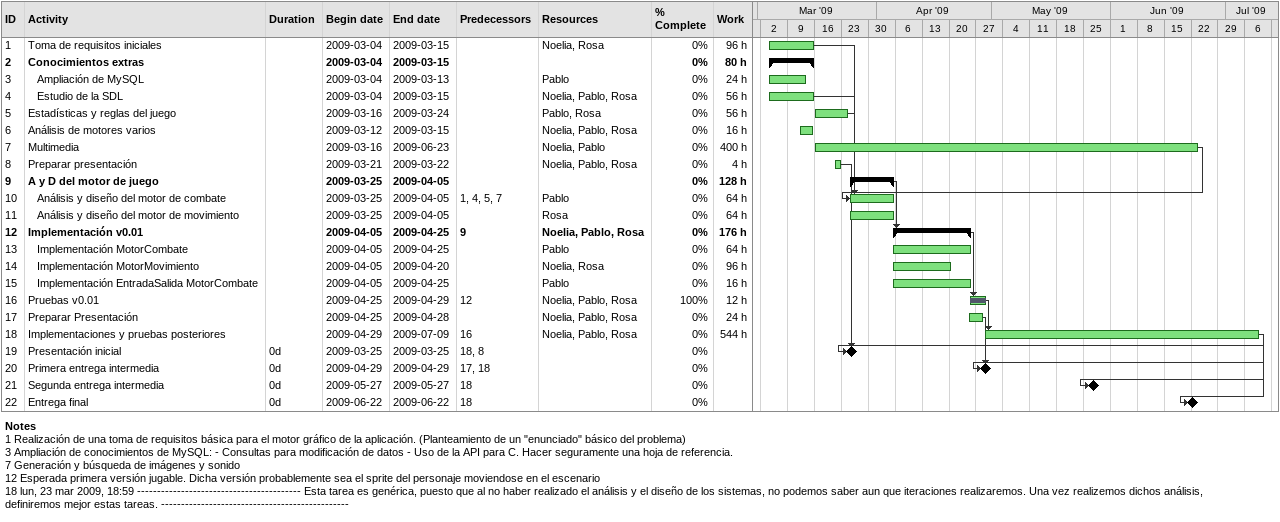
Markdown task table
| ID | Level | Task | Duration | Start | Finish | Predecessors | Resources | % complete | Work (h) |
|---|---|---|---|---|---|---|---|---|---|
| 1 | 1 | Toma de requisitos iniciales |  | 2009-03-04 | 2009-03-15 |  | Noelia, Rosa | 0 | 96 |
| 2 | 1 | **Conocimientos extras** |  | 2009-03-04 | 2009-03-15 |  |  | 0 | 80 |
| 3 | 2 | Ampliación de MySQL |  | 2009-03-04 | 2009-03-13 |  | Pablo | 0 | 24 |
| 4 | 2 | Estudio de la SDL |  | 2009-03-04 | 2009-03-15 |  | Noelia, Pablo, Rosa | 0 | 56 |
| 5 | 1 | Estadísticas y reglas del juego |  | 2009-03-16 | 2009-03-24 |  | Pablo, Rosa | 0 | 56 |
| 6 | 1 | Análisis de motores varios |  | 2009-03-12 | 2009-03-15 |  | Noelia, Pablo, Rosa | 0 | 16 |
| 7 | 1 | Multimedia |  | 2009-03-16 | 2009-06-23 |  | Noelia, Pablo | 0 | 400 |
| 8 | 1 | Preparar presentación |  | 2009-03-21 | 2009-03-22 |  | Noelia, Pablo, Rosa | 0 | 4 |
| 9 | 1 | **A y D del motor de juego** |  | 2009-03-25 | 2009-04-05 |  |  | 0 | 128 |
| 10 | 2 | Análisis y diseño del motor de combate |  | 2009-03-25 | 2009-04-05 | 1, 4, 5, 7 | Pablo | 0 | 64 |
| 11 | 2 | Análisis y diseño del motor de movimiento |  | 2009-03-25 | 2009-04-05 |  | Rosa | 0 | 64 |
| 12 | 1 | **Implementación v0.01** |  | 2009-04-05 | 2009-04-25 | 9 | Noelia, Pablo, Rosa | 0 | 176 |
| 13 | 2 | Implementación MotorCombate |  | 2009-04-05 | 2009-04-25 |  | Pablo | 0 | 64 |
| 14 | 2 | Implementación MotorMovimiento |  | 2009-04-05 | 2009-04-20 |  | Noelia, Rosa | 0 | 96 |
| 15 | 2 | Implementación EntradaSalida MotorCombate |  | 2009-04-05 | 2009-04-25 |  | Pablo | 0 | 16 |
| 16 | 1 | Pruebas v0.01 |  | 2009-04-25 | 2009-04-29 | 12 | Noelia, Pablo, Rosa | 100 | 12 |
| 17 | 1 | Preparar Presentación |  | 2009-04-25 | 2009-04-28 |  | Noelia, Pablo, Rosa | 0 | 24 |
| 18 | 1 | Implementaciones y pruebas posteriores |  | 2009-04-29 | 2009-07-09 | 16 | Noelia, Pablo, Rosa | 0 | 544 |
| 19 | 1 | Presentación inicial | 0d | 2009-03-25 | 2009-03-25 | 18, 8 |  | 0 |  |
| 20 | 1 | Primera entrega intermedia | 0d | 2009-04-29 | 2009-04-29 | 17, 18 |  | 0 |  |
| 21 | 1 | Segunda entrega intermedia | 0d | 2009-05-27 | 2009-05-27 | 18 |  | 0 |  |
| 22 | 1 | Entrega final | 0d | 2009-06-22 | 2009-06-22 | 18 |  | 0 |  |

Notes
- 1: Realización de una toma de requisitos básica para el motor gráfico de la aplicación. (Planteamiento de un "enunciado" básico del problema)
- 3: Ampliación de conocimientos de MySQL: - Consultas para modificación de datos - Uso de la API para C. Hacer seguramente una hoja de referencia.
- 7: Generación y búsqueda de imágenes y sonido
- 12: Esperada primera versión jugable. Dicha versión probablemente sea el sprite del personaje moviendose en el escenario
- 18: lun, 23 mar 2009, 18:59 ----------------------------------------- Esta tarea es genérica, puesto que al no haber realizado el análisis y el diseño de los sistemas, no podemos saber aun que iteraciones realizaremos. Una vez realizemos dichos análisis, definiremos mejor estas tareas. -----------------------------------------------
